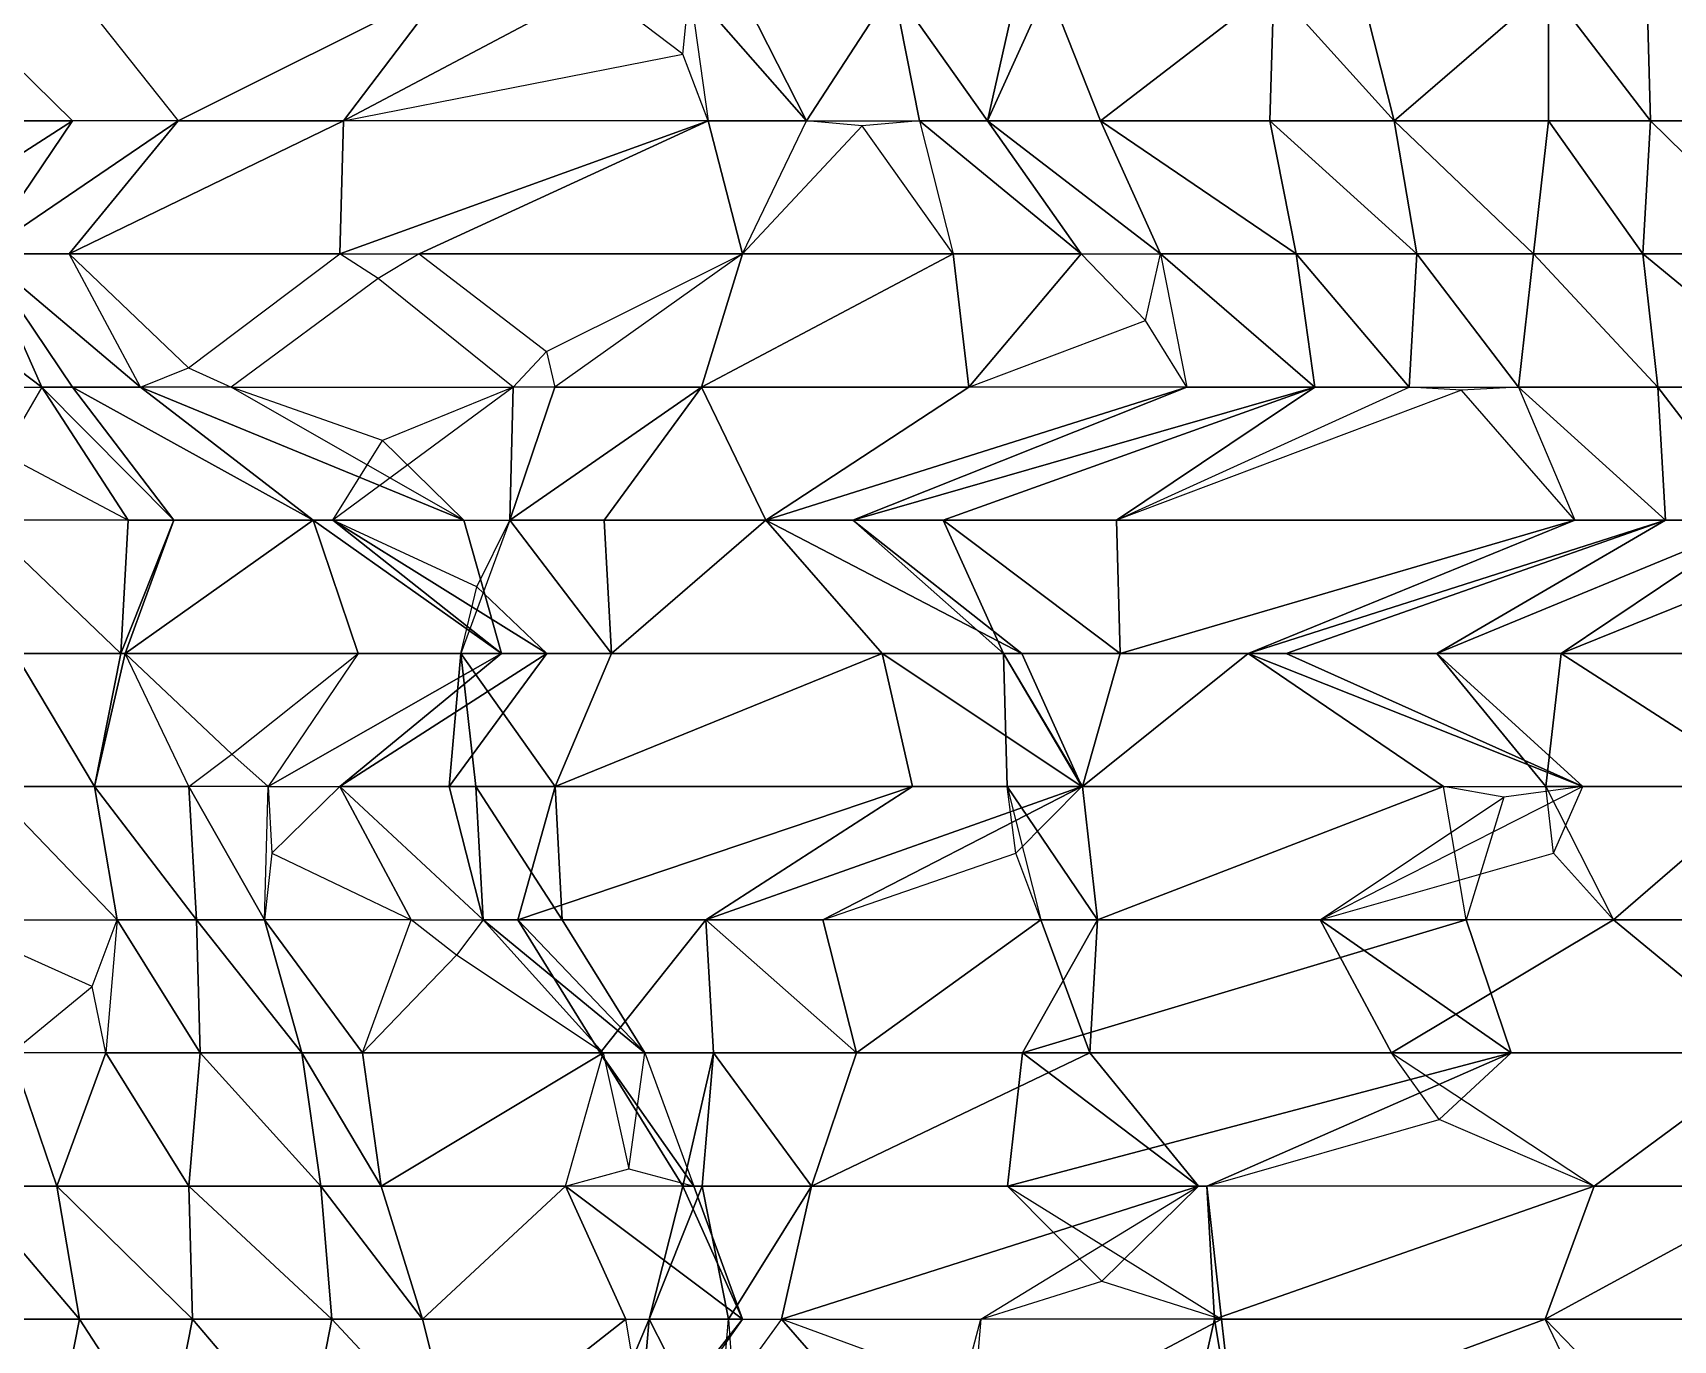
# Model space of a CAD drawing. Header units: metres. Extents: x -317 to 276, y -240 to 234.
# Drawn here: x -267.5 to -193.6, y -204.9 to -146 of the extents above; entities that cross this region are included whole.
import ezdxf

# ---------------------------------------------------------------- set-up
doc = ezdxf.new("R2010")
doc.units = ezdxf.units.M

msp = doc.modelspace()

# ---------------------------------------------------------------- linework, layer by layer
for points in [[(-267.93274, -150, -395.47357), (-265.713, -150, -403.92535), (-271.82455, -144, -402.59747), (-271.82446, -143.9999, -402.59738)], [(-248.94128, -144, -385.73993), (-265.713, -144, -403.92535), (-260.95514, -150, -407.73114), (-260.95505, -149.9999, -407.73105)], [(-248.94128, -144, -385.73993), (-260.95514, -150, -407.73114), (-253.48993, -150, -406.58112), (-253.48982, -149.9999, -406.58102)], [(-248.94128, -144, -385.73993), (-253.48993, -150, -406.58112), (-242.15292, -144, -385.82886), (-242.15282, -143.9999, -385.82877)], [(-242.15292, -144, -385.82886), (-253.48993, -150, -406.58112), (-238.19785, -147, -390.23502), (-238.19774, -146.9999, -390.23492)], [(-237.05664, -150, -389.01517), (-238.19785, -147, -390.23502), (-237.90268, -144, -390.56384), (-237.90257, -143.9999, -390.56375)], [(-232.63718, -150, -393.4404), (-235.68295, -144, -399.01562), (-237.90268, -144, -390.56384), (-237.90257, -143.9999, -390.56375)], [(-232.63718, -150, -393.4404), (-237.90268, -144, -390.56384), (-237.05664, -150, -389.01517), (-237.05653, -149.9999, -389.01508)], [(-228.72536, -144, -398.79483), (-235.68295, -144, -399.01562), (-232.63718, -150, -393.4404), (-232.63707, -149.9999, -393.4403)], [(-228.72536, -144, -398.79483), (-232.63718, -150, -393.4404), (-227.5409, -150, -396.62668), (-227.54079, -149.9999, -396.6266)], [(-228.72536, -144, -398.79483), (-224.47511, -150, -403.5298), (-223.12144, -144, -401.0519), (-223.12134, -143.9999, -401.05182)], [(-228.72536, -144, -398.79483), (-227.5409, -150, -396.62668), (-224.47511, -150, -403.5298), (-224.475, -149.9999, -403.5297)], [(-224.47511, -150, -403.5298), (-219.37883, -150, -406.71606), (-221.74776, -144, -411.05237), (-221.74765, -143.9999, -411.05228)], [(-224.47511, -150, -403.5298), (-221.74776, -144, -411.05237), (-223.12144, -144, -401.0519), (-223.12134, -143.9999, -401.05182)], [(-219.37883, -150, -406.71606), (-211.5752, -144, -404.9466), (-221.74776, -144, -411.05237), (-221.74765, -143.9999, -411.05228)], [(-219.37883, -150, -406.71606), (-211.74442, -150, -405.25635), (-211.5752, -144, -404.9466), (-211.57509, -143.9999, -404.9465)], [(-211.5752, -144, -404.9466), (-211.74442, -150, -405.25635), (-206.1405, -150, -407.51343), (-206.1404, -149.9999, -407.51334)], [(-211.5752, -144, -404.9466), (-206.1405, -150, -407.51343), (-207.66338, -144, -410.30103), (-207.66327, -143.9999, -410.30093)], [(-206.1405, -150, -407.51343), (-199.1829, -144, -407.29263), (-207.66338, -144, -410.30103), (-207.66327, -143.9999, -410.30093)], [(-206.1405, -150, -407.51343), (-199.1829, -150, -407.29263), (-199.1829, -144, -407.29263), (-199.1828, -143.9999, -407.29254)], [(-199.1829, -144, -407.29263), (-194.59425, -150, -411.4081), (-194.76346, -144, -411.71783), (-194.76335, -143.9999, -411.71774)], [(-199.1829, -144, -407.29263), (-199.1829, -150, -407.29263), (-194.59425, -150, -411.4081), (-194.59415, -149.9999, -411.40802)], [(-194.76346, -144, -411.71783), (-188.3135, -150, -412.42627), (-189.49797, -144, -414.59442), (-189.49786, -143.9999, -414.59433)], [(-194.76346, -144, -411.71783), (-194.59425, -150, -411.4081), (-188.3135, -150, -412.42627), (-188.3134, -149.9999, -412.42618)], [(-275.03952, -156, -408.48245), (-269.77402, -156, -411.359), (-265.713, -150, -403.92535), (-265.71292, -149.9999, -403.92526)], [(-275.03952, -156, -408.48245), (-265.713, -150, -403.92535), (-267.93274, -150, -395.47357), (-267.93265, -149.9999, -395.47348)], [(-269.77402, -156, -411.359), (-265.86218, -156, -416.71344), (-260.95514, -150, -407.73114), (-260.95505, -149.9999, -407.73105)], [(-269.77402, -156, -411.359), (-260.95514, -150, -407.73114), (-265.713, -150, -403.92535), (-265.71292, -149.9999, -403.92526)], [(-265.86218, -156, -416.71344), (-253.65913, -156, -406.89084), (-253.48993, -150, -406.58112), (-253.48982, -149.9999, -406.58102)], [(-265.86218, -156, -416.71344), (-253.48993, -150, -406.58112), (-260.95514, -150, -407.73114), (-260.95505, -149.9999, -407.73105)], [(-253.65913, -156, -406.89084), (-250.08572, -156, -412.86475), (-237.05664, -150, -389.01517), (-237.05653, -149.9999, -389.01508)], [(-253.65913, -156, -406.89084), (-237.05664, -150, -389.01517), (-253.48993, -150, -406.58112), (-253.48982, -149.9999, -406.58102)], [(-237.05664, -150, -389.01517), (-250.08572, -156, -412.86475), (-235.51373, -156, -398.70587), (-235.51363, -155.9999, -398.70578)], [(-237.05664, -150, -389.01517), (-235.51373, -156, -398.70587), (-232.63718, -150, -393.4404), (-232.63707, -149.9999, -393.4403)], [(-227.5409, -150, -396.62668), (-230.11508, -150.23077, -395.08118), (-232.63718, -150, -393.4404), (-232.63707, -149.9999, -393.4403)], [(-220.24489, -156, -395.7864), (-224.47511, -150, -403.5298), (-227.5409, -150, -396.62668), (-227.54079, -149.9999, -396.6266)], [(-220.24489, -156, -395.7864), (-227.5409, -150, -396.62668), (-226.018, -156, -393.83905), (-226.0179, -155.9999, -393.83896)], [(-216.67148, -156, -401.7603), (-219.37883, -150, -406.71606), (-224.47511, -150, -403.5298), (-224.475, -149.9999, -403.5297)], [(-216.67148, -156, -401.7603), (-224.47511, -150, -403.5298), (-220.24489, -156, -395.7864), (-220.24478, -155.9999, -395.78632)], [(-219.37883, -150, -406.71606), (-210.55994, -156, -403.0882), (-211.74442, -150, -405.25635), (-211.74431, -149.9999, -405.25626)], [(-219.37883, -150, -406.71606), (-216.67148, -156, -401.7603), (-210.55994, -156, -403.0882), (-210.55983, -155.9999, -403.0881)], [(-211.74442, -150, -405.25635), (-205.12524, -156, -405.65503), (-206.1405, -150, -407.51343), (-206.1404, -149.9999, -407.51334)], [(-211.74442, -150, -405.25635), (-210.55994, -156, -403.0882), (-205.12524, -156, -405.65503), (-205.12514, -155.9999, -405.65494)], [(-206.1405, -150, -407.51343), (-199.85974, -156, -408.53156), (-199.1829, -150, -407.29263), (-199.1828, -149.9999, -407.29254)], [(-206.1405, -150, -407.51343), (-205.12524, -156, -405.65503), (-199.85974, -156, -408.53156), (-199.85963, -155.9999, -408.53146)], [(-199.1829, -150, -407.29263), (-199.85974, -156, -408.53156), (-194.93268, -156, -412.0276), (-194.93257, -155.9999, -412.0275)], [(-199.1829, -150, -407.29263), (-194.93268, -156, -412.0276), (-194.59425, -150, -411.4081), (-194.59415, -149.9999, -411.40802)], [(-194.59425, -150, -411.4081), (-194.93268, -156, -412.0276), (-188.48271, -156, -412.736), (-188.4826, -155.9999, -412.7359)], [(-194.59425, -150, -411.4081), (-188.48271, -156, -412.736), (-188.3135, -150, -412.42627), (-188.3134, -149.9999, -412.42618)], [(-230.11508, -150.23077, -395.08118), (-235.51373, -156, -398.70587), (-226.018, -156, -393.83905), (-226.0179, -155.9999, -393.83896)], [(-275.03952, -156, -408.48245), (-269.1372, -162, -385.1634), (-267.0867, -162, -393.9249), (-267.0866, -161.9999, -393.9248)], [(-269.77402, -156, -411.359), (-275.03952, -156, -408.48245), (-267.0867, -162, -393.9249), (-267.0866, -161.9999, -393.9248)], [(-262.64722, -162, -410.82846), (-265.86218, -156, -416.71344), (-269.77402, -156, -411.359), (-269.77393, -155.9999, -411.35892)], [(-269.77402, -156, -411.359), (-267.0867, -162, -393.9249), (-265.713, -162, -403.92535), (-265.71292, -161.9999, -403.92526)], [(-262.64722, -162, -410.82846), (-269.77402, -156, -411.359), (-265.713, -162, -403.92535), (-265.71292, -161.9999, -403.92526)], [(-265.86218, -156, -416.71344), (-260.48334, -161.125, -413.12497), (-253.65913, -156, -406.89084), (-253.65903, -155.9999, -406.89075)], [(-250.08572, -156, -412.86475), (-251.93509, -157.11111, -409.99252), (-253.65913, -156, -406.89084), (-253.65903, -155.9999, -406.89075)], [(-250.08572, -156, -412.86475), (-244.35081, -160.4, -408.62457), (-235.51373, -156, -398.70587), (-235.51363, -155.9999, -398.70578)], [(-235.51373, -156, -398.70587), (-243.97418, -162, -414.19263), (-237.35501, -162, -414.5913), (-237.3549, -161.9999, -414.59122)], [(-235.51373, -156, -398.70587), (-237.35501, -162, -414.5913), (-226.018, -156, -393.83905), (-226.0179, -155.9999, -393.83896)], [(-226.018, -156, -393.83905), (-237.35501, -162, -414.5913), (-225.32117, -162, -405.07846), (-225.32106, -161.9999, -405.07837)], [(-226.018, -156, -393.83905), (-225.32117, -162, -405.07846), (-220.24489, -156, -395.7864), (-220.24478, -155.9999, -395.78632)], [(-220.24489, -156, -395.7864), (-225.32117, -162, -405.07846), (-217.34753, -159, -400.63013), (-217.34743, -158.9999, -400.63004)], [(-215.48703, -162, -399.59216), (-217.34753, -159, -400.63013), (-216.67148, -156, -401.7603), (-216.67137, -155.9999, -401.76022)], [(-216.67148, -156, -401.7603), (-209.7139, -162, -401.53952), (-210.55994, -156, -403.0882), (-210.55983, -155.9999, -403.0881)], [(-216.67148, -156, -401.7603), (-215.48703, -162, -399.59216), (-209.7139, -162, -401.53952), (-209.71379, -161.9999, -401.53943)], [(-210.55994, -156, -403.0882), (-205.46365, -162, -406.27448), (-205.12524, -156, -405.65503), (-205.12514, -155.9999, -405.65494)], [(-210.55994, -156, -403.0882), (-209.7139, -162, -401.53952), (-205.46365, -162, -406.27448), (-205.46355, -161.9999, -406.27438)], [(-205.12524, -156, -405.65503), (-205.46365, -162, -406.27448), (-200.53659, -162, -409.7705), (-200.53648, -161.9999, -409.77042)], [(-205.12524, -156, -405.65503), (-200.53659, -162, -409.7705), (-199.85974, -156, -408.53156), (-199.85963, -155.9999, -408.53146)], [(-199.85974, -156, -408.53156), (-200.53659, -162, -409.7705), (-194.25583, -162, -410.78864), (-194.25572, -161.9999, -410.78854)], [(-199.85974, -156, -408.53156), (-194.25583, -162, -410.78864), (-194.93268, -156, -412.0276), (-194.93257, -155.9999, -412.0275)], [(-194.93268, -156, -412.0276), (-187.63666, -162, -411.18732), (-188.48271, -156, -412.736), (-188.4826, -155.9999, -412.7359)], [(-194.93268, -156, -412.0276), (-194.25583, -162, -410.78864), (-187.63666, -162, -411.18732), (-187.63655, -161.9999, -411.18723)], [(-251.93509, -157.11111, -409.99252), (-258.5662, -162, -415.87317), (-245.8555, -162, -405.1214), (-245.8554, -161.9999, -405.1213)], [(-244.35081, -160.4, -408.62457), (-243.97418, -162, -414.19263), (-245.8555, -162, -405.1214), (-245.8554, -161.9999, -405.1213)], [(-260.48334, -161.125, -413.12497), (-258.5662, -162, -415.87317), (-262.64722, -162, -410.82846), (-262.64713, -161.9999, -410.82837)], [(-263.1949, -168, -386.801), (-267.0867, -162, -393.9249), (-268.83344, -165, -386.4614), (-268.83334, -164.9999, -386.4613)], [(-261.14435, -168, -395.56253), (-265.713, -162, -403.92535), (-267.0867, -162, -393.9249), (-267.0866, -161.9999, -393.9248)], [(-261.14435, -168, -395.56253), (-267.0867, -162, -393.9249), (-263.1949, -168, -386.801), (-263.1948, -167.9999, -386.8009)], [(-254.86362, -168, -396.58066), (-262.64722, -162, -410.82846), (-265.713, -162, -403.92535), (-265.71292, -161.9999, -403.92526)], [(-254.86362, -168, -396.58066), (-265.713, -162, -403.92535), (-261.14435, -168, -395.56253), (-261.14426, -167.9999, -395.56244)], [(-248.07523, -168, -396.6696), (-258.5662, -162, -415.87317), (-262.64722, -162, -410.82846), (-262.64713, -161.9999, -410.82837)], [(-248.07523, -168, -396.6696), (-262.64722, -162, -410.82846), (-254.86362, -168, -396.58066), (-254.86351, -167.9999, -396.58057)], [(-245.8555, -162, -405.1214), (-251.73706, -164.4, -409.63004), (-258.5662, -162, -415.87317), (-258.5661, -161.9999, -415.87308)], [(-245.8555, -162, -405.1214), (-253.97754, -168, -419.98868), (-246.0047, -168, -417.90945), (-246.0046, -167.9999, -417.90936)], [(-245.8555, -162, -405.1214), (-246.0047, -168, -417.90945), (-243.97418, -162, -414.19263), (-243.97408, -161.9999, -414.19254)], [(-246.0047, -168, -417.90945), (-241.75446, -168, -422.6444), (-237.35501, -162, -414.5913), (-237.3549, -161.9999, -414.59122)], [(-246.0047, -168, -417.90945), (-237.35501, -162, -414.5913), (-243.97418, -162, -414.19263), (-243.97408, -161.9999, -414.19254)], [(-237.35501, -162, -414.5913), (-241.75446, -168, -422.6444), (-234.45845, -168, -421.80417), (-234.45834, -167.9999, -421.80408)], [(-237.35501, -162, -414.5913), (-234.45845, -168, -421.80417), (-225.32117, -162, -405.07846), (-225.32106, -161.9999, -405.07837)], [(-234.45845, -168, -421.80417), (-230.54663, -168, -427.1586), (-215.48703, -162, -399.59216), (-215.48692, -161.9999, -399.59207)], [(-234.45845, -168, -421.80417), (-215.48703, -162, -399.59216), (-225.32117, -162, -405.07846), (-225.32106, -161.9999, -405.07837)], [(-230.54663, -168, -427.1586), (-226.46559, -168, -432.20328), (-209.7139, -162, -401.53952), (-209.71379, -161.9999, -401.53943)], [(-230.54663, -168, -427.1586), (-209.7139, -162, -401.53952), (-215.48703, -162, -399.59216), (-215.48692, -161.9999, -399.59207)], [(-209.7139, -162, -401.53952), (-226.46559, -168, -432.20328), (-218.66196, -168, -430.4338), (-218.66185, -167.9999, -430.43372)], [(-209.7139, -162, -401.53952), (-218.66196, -168, -430.4338), (-205.46365, -162, -406.27448), (-205.46355, -161.9999, -406.27438)], [(-203.11475, -162.12903, -408.2323), (-218.66196, -168, -430.4338), (-197.99844, -168, -405.12448), (-197.99834, -167.9999, -405.1244)], [(-200.53659, -162, -409.7705), (-203.11475, -162.12903, -408.2323), (-205.46365, -162, -406.27448), (-205.46355, -161.9999, -406.27438)], [(-200.53659, -162, -409.7705), (-193.91742, -168, -410.1692), (-194.25583, -162, -410.78864), (-194.25572, -161.9999, -410.78854)], [(-200.53659, -162, -409.7705), (-197.99844, -168, -405.12448), (-193.91742, -168, -410.1692), (-193.91731, -167.9999, -410.1691)], [(-194.25583, -162, -410.78864), (-189.66718, -168, -414.90414), (-187.63666, -162, -411.18732), (-187.63655, -161.9999, -411.18723)], [(-194.25583, -162, -410.78864), (-193.91742, -168, -410.1692), (-189.66718, -168, -414.90414), (-189.66707, -167.9999, -414.90405)], [(-251.73706, -164.4, -409.63004), (-248.07523, -168, -396.6696), (-253.97754, -168, -419.98868), (-253.97743, -167.9999, -419.9886)], [(-269.81406, -168, -386.4023), (-263.5333, -174, -387.42047), (-263.1949, -168, -386.801), (-263.1948, -167.9999, -386.8009)], [(-269.81406, -168, -386.4023), (-268.29117, -174, -383.61472), (-263.5333, -174, -387.42047), (-263.5332, -173.9999, -387.42038)], [(-263.5333, -174, -387.42047), (-263.3441, -174, -399.58908), (-261.14435, -168, -395.56253), (-261.14426, -167.9999, -395.56244)], [(-263.5333, -174, -387.42047), (-261.14435, -168, -395.56253), (-263.1949, -168, -386.801), (-263.1948, -167.9999, -386.8009)], [(-263.3441, -174, -399.58908), (-252.8331, -174, -392.86383), (-254.86362, -168, -396.58066), (-254.86351, -167.9999, -396.58057)], [(-263.3441, -174, -399.58908), (-254.86362, -168, -396.58066), (-261.14435, -168, -395.56253), (-261.14426, -167.9999, -395.56244)], [(-254.86362, -168, -396.58066), (-246.38315, -174, -393.57224), (-248.07523, -168, -396.6696), (-248.07512, -167.9999, -396.6695)], [(-254.86362, -168, -396.58066), (-252.8331, -174, -392.86383), (-246.38315, -174, -393.57224), (-246.38304, -173.9999, -393.57214)], [(-246.38315, -174, -393.57224), (-244.33261, -174, -402.33377), (-253.97754, -168, -419.98868), (-253.97743, -167.9999, -419.9886)], [(-246.38315, -174, -393.57224), (-253.97754, -168, -419.98868), (-248.07523, -168, -396.6696), (-248.07512, -167.9999, -396.6695)], [(-244.33261, -174, -402.33377), (-247.48537, -171, -418.2956), (-253.97754, -168, -419.98868), (-253.97743, -167.9999, -419.9886)], [(-246.0047, -168, -417.90945), (-248.2044, -174, -421.936), (-247.48537, -171, -418.2956), (-247.48526, -170.9999, -418.2955)], [(-246.0047, -168, -417.90945), (-248.2044, -174, -421.936), (-241.41603, -174, -422.02496), (-241.41592, -173.9999, -422.02487)], [(-246.0047, -168, -417.90945), (-241.41603, -174, -422.02496), (-241.75446, -168, -422.6444), (-241.75435, -167.9999, -422.64432)], [(-241.41603, -174, -422.02496), (-234.45845, -168, -421.80417), (-241.75446, -168, -422.6444), (-241.75435, -167.9999, -422.64432)], [(-241.41603, -174, -422.02496), (-229.21297, -174, -412.20236), (-234.45845, -168, -421.80417), (-234.45834, -167.9999, -421.80408)], [(-222.93222, -174, -413.22052), (-230.54663, -168, -427.1586), (-234.45845, -168, -421.80417), (-234.45834, -167.9999, -421.80408)], [(-222.93222, -174, -413.22052), (-234.45845, -168, -421.80417), (-229.21297, -174, -412.20236), (-229.21286, -173.9999, -412.20227)], [(-223.75826, -174, -427.24753), (-226.46559, -168, -432.20328), (-230.54663, -168, -427.1586), (-230.54652, -167.9999, -427.1585)], [(-223.75826, -174, -427.24753), (-230.54663, -168, -427.1586), (-222.93222, -174, -413.22052), (-222.93211, -173.9999, -413.22043)], [(-226.46559, -168, -432.20328), (-218.49275, -174, -430.12408), (-218.66196, -168, -430.4338), (-218.66185, -167.9999, -430.43372)], [(-226.46559, -168, -432.20328), (-223.75826, -174, -427.24753), (-218.49275, -174, -430.12408), (-218.49265, -173.9999, -430.124)], [(-218.49275, -174, -430.12408), (-197.99844, -168, -405.12448), (-218.66196, -168, -430.4338), (-218.66185, -167.9999, -430.43372)], [(-218.49275, -174, -430.12408), (-212.71964, -174, -432.07144), (-197.99844, -168, -405.12448), (-197.99834, -167.9999, -405.1244)], [(-212.71964, -174, -432.07144), (-211.00752, -174, -441.45242), (-193.91742, -168, -410.1692), (-193.91731, -167.9999, -410.1691)], [(-212.71964, -174, -432.07144), (-193.91742, -168, -410.1692), (-197.99844, -168, -405.12448), (-197.99834, -167.9999, -405.1244)], [(-193.91742, -168, -410.1692), (-211.00752, -174, -441.45242), (-204.21915, -174, -441.54135), (-204.21904, -173.9999, -441.54126)], [(-193.91742, -168, -410.1692), (-204.21915, -174, -441.54135), (-189.66718, -168, -414.90414), (-189.66707, -167.9999, -414.90405)], [(-189.66718, -168, -414.90414), (-204.21915, -174, -441.54135), (-198.61523, -174, -443.79843), (-198.61513, -173.9999, -443.79834)], [(-189.66718, -168, -414.90414), (-198.61523, -174, -443.79843), (-183.72484, -168, -416.54175), (-183.72473, -167.9999, -416.54166)], [(-183.72484, -168, -416.54175), (-198.61523, -174, -443.79843), (-191.99606, -174, -444.1971), (-191.99596, -173.9999, -444.19702)], [(-268.29117, -174, -383.61472), (-269.47565, -180, -385.78287), (-264.71777, -180, -389.58862), (-264.71768, -179.9999, -389.58853)], [(-268.29117, -174, -383.61472), (-264.71777, -180, -389.58862), (-263.5333, -174, -387.42047), (-263.5332, -173.9999, -387.42038)], [(-264.71777, -180, -389.58862), (-260.46753, -180, -394.32358), (-263.3441, -174, -399.58908), (-263.344, -173.9999, -399.589)], [(-264.71777, -180, -389.58862), (-263.3441, -174, -399.58908), (-263.5333, -174, -387.42047), (-263.5332, -173.9999, -387.42038)], [(-263.3441, -174, -399.58908), (-258.53638, -178.53659, -397.0461), (-252.8331, -174, -392.86383), (-252.833, -173.9999, -392.86374)], [(-256.8941, -180, -400.2975), (-253.65913, -180, -406.89084), (-246.38315, -174, -393.57224), (-246.38304, -173.9999, -393.57214)], [(-256.8941, -180, -400.2975), (-246.38315, -174, -393.57224), (-252.8331, -174, -392.86383), (-252.833, -173.9999, -392.86374)], [(-253.65913, -180, -406.89084), (-248.73206, -180, -410.38687), (-244.33261, -174, -402.33377), (-244.3325, -173.9999, -402.33368)], [(-253.65913, -180, -406.89084), (-244.33261, -174, -402.33377), (-246.38315, -174, -393.57224), (-246.38304, -173.9999, -393.57214)], [(-248.73206, -180, -410.38687), (-247.52757, -180, -420.69708), (-248.2044, -174, -421.936), (-248.2043, -173.9999, -421.9359)], [(-248.73206, -180, -410.38687), (-248.2044, -174, -421.936), (-244.33261, -174, -402.33377), (-244.3325, -173.9999, -402.33368)], [(-248.2044, -174, -421.936), (-243.95416, -180, -426.671), (-241.41603, -174, -422.02496), (-241.41592, -173.9999, -422.02487)], [(-248.2044, -174, -421.936), (-247.52757, -180, -420.69708), (-243.95416, -180, -426.671), (-243.95406, -179.9999, -426.6709)], [(-243.95416, -180, -426.671), (-227.8593, -180, -409.7245), (-229.21297, -174, -412.20236), (-229.21286, -173.9999, -412.20227)], [(-243.95416, -180, -426.671), (-229.21297, -174, -412.20236), (-241.41603, -174, -422.02496), (-241.41592, -173.9999, -422.02487)], [(-229.21297, -174, -412.20236), (-220.22488, -180, -408.26474), (-222.93222, -174, -413.22052), (-222.93211, -173.9999, -413.22043)], [(-229.21297, -174, -412.20236), (-227.8593, -180, -409.7245), (-220.22488, -180, -408.26474), (-220.22478, -179.9999, -408.26465)], [(-220.22488, -180, -408.26474), (-223.58905, -180, -426.9378), (-223.75826, -174, -427.24753), (-223.75815, -173.9999, -427.24744)], [(-220.22488, -180, -408.26474), (-223.75826, -174, -427.24753), (-222.93222, -174, -413.22052), (-222.93211, -173.9999, -413.22043)], [(-223.75826, -174, -427.24753), (-220.18484, -180, -433.22144), (-218.49275, -174, -430.12408), (-218.49265, -173.9999, -430.124)], [(-223.75826, -174, -427.24753), (-223.58905, -180, -426.9378), (-220.18484, -180, -433.22144), (-220.18474, -179.9999, -433.22134)], [(-220.18484, -180, -433.22144), (-203.92076, -180, -415.9652), (-212.71964, -174, -432.07144), (-212.71953, -173.9999, -432.07135)], [(-220.18484, -180, -433.22144), (-212.71964, -174, -432.07144), (-218.49275, -174, -430.12408), (-218.49265, -173.9999, -430.124)], [(-197.64001, -180, -416.98334), (-211.00752, -174, -441.45242), (-212.71964, -174, -432.07144), (-212.71953, -173.9999, -432.07135)], [(-197.64001, -180, -416.98334), (-212.71964, -174, -432.07144), (-203.92076, -180, -415.9652), (-203.92065, -179.9999, -415.96512)], [(-204.21915, -174, -441.54135), (-211.00752, -174, -441.45242), (-197.64001, -180, -416.98334), (-197.63991, -179.9999, -416.98325)], [(-204.21915, -174, -441.54135), (-197.64001, -180, -416.98334), (-199.31209, -180, -432.55905), (-199.31198, -179.9999, -432.55896)], [(-198.61523, -174, -443.79843), (-204.21915, -174, -441.54135), (-199.31209, -180, -432.55905), (-199.31198, -179.9999, -432.55896)], [(-198.61523, -174, -443.79843), (-199.31209, -180, -432.55905), (-189.30875, -180, -426.763), (-189.30864, -179.9999, -426.7629)], [(-191.99606, -174, -444.1971), (-198.61523, -174, -443.79843), (-189.30875, -180, -426.763), (-189.30864, -179.9999, -426.7629)], [(-258.53638, -178.53659, -397.0461), (-256.8941, -180, -400.2975), (-260.46753, -180, -394.32358), (-260.46744, -179.9999, -394.3235)], [(-269.47565, -180, -385.78287), (-271.50613, -186, -389.4997), (-263.7025, -186, -387.7302), (-263.70242, -185.9999, -387.7301)], [(-269.47565, -180, -385.78287), (-263.7025, -186, -387.7302), (-264.71777, -180, -389.58862), (-264.71768, -179.9999, -389.58853)], [(-264.71777, -180, -389.58862), (-260.1291, -186, -393.7041), (-260.46753, -180, -394.32358), (-260.46744, -179.9999, -394.3235)], [(-264.71777, -180, -389.58862), (-263.7025, -186, -387.7302), (-260.1291, -186, -393.7041), (-260.129, -185.9999, -393.704)], [(-260.46753, -180, -394.32358), (-257.06332, -186, -400.6072), (-256.8941, -180, -400.2975), (-256.894, -179.9999, -400.2974)], [(-260.46753, -180, -394.32358), (-260.1291, -186, -393.7041), (-257.06332, -186, -400.6072), (-257.06323, -185.9999, -400.60712)], [(-256.8941, -180, -400.2975), (-256.73236, -183, -400.62714), (-257.06332, -186, -400.6072), (-257.06323, -185.9999, -400.60712)], [(-250.44415, -186, -401.0059), (-253.65913, -180, -406.89084), (-256.73236, -183, -400.62714), (-256.73227, -182.9999, -400.62704)], [(-247.20917, -186, -407.59927), (-248.73206, -180, -410.38687), (-253.65913, -180, -406.89084), (-253.65903, -179.9999, -406.89075)], [(-247.20917, -186, -407.59927), (-253.65913, -180, -406.89084), (-250.44415, -186, -401.0059), (-250.44405, -185.9999, -401.0058)], [(-247.20917, -186, -407.59927), (-247.52757, -180, -420.69708), (-248.73206, -180, -410.38687), (-248.73195, -179.9999, -410.38678)], [(-247.20917, -186, -407.59927), (-243.63577, -186, -413.57318), (-247.52757, -180, -420.69708), (-247.52747, -179.9999, -420.697)], [(-243.63577, -186, -413.57318), (-243.95416, -180, -426.671), (-247.52757, -180, -420.69708), (-247.52747, -179.9999, -420.697)], [(-243.63577, -186, -413.57318), (-245.64626, -186, -429.7683), (-243.95416, -180, -426.671), (-243.95406, -179.9999, -426.6709)], [(-245.64626, -186, -429.7683), (-237.1658, -186, -426.75992), (-227.8593, -180, -409.7245), (-227.85919, -179.9999, -409.7244)], [(-245.64626, -186, -429.7683), (-227.8593, -180, -409.7245), (-243.95416, -180, -426.671), (-243.95406, -179.9999, -426.6709)], [(-237.1658, -186, -426.75992), (-231.9003, -186, -429.63647), (-220.22488, -180, -408.26474), (-220.22478, -179.9999, -408.26465)], [(-237.1658, -186, -426.75992), (-220.22488, -180, -408.26474), (-227.8593, -180, -409.7245), (-227.85919, -179.9999, -409.7244)], [(-220.22488, -180, -408.26474), (-231.9003, -186, -429.63647), (-223.20087, -183, -424.7832), (-223.20076, -182.9999, -424.7831)], [(-222.06616, -186, -424.15018), (-223.20087, -183, -424.7832), (-223.58905, -180, -426.9378), (-223.58894, -179.9999, -426.9377)], [(-223.58905, -180, -426.9378), (-219.50801, -186, -431.98248), (-220.18484, -180, -433.22144), (-220.18474, -179.9999, -433.22134)], [(-223.58905, -180, -426.9378), (-222.06616, -186, -424.15018), (-219.50801, -186, -431.98248), (-219.5079, -185.9999, -431.9824)], [(-219.50801, -186, -431.98248), (-203.92076, -180, -415.9652), (-220.18484, -180, -433.22144), (-220.18474, -179.9999, -433.22134)], [(-219.50801, -186, -431.98248), (-202.90552, -186, -414.1068), (-203.92076, -180, -415.9652), (-203.92065, -179.9999, -415.96512)], [(-197.64001, -180, -416.98334), (-209.48465, -186, -438.6648), (-198.97008, -183, -429.3731), (-198.96997, -182.9999, -429.37302)], [(-197.64001, -180, -416.98334), (-201.20787, -180.47368, -417.25677), (-203.92076, -180, -415.9652), (-203.92065, -179.9999, -415.96512)], [(-196.26633, -186, -426.9838), (-198.97008, -183, -429.3731), (-199.31209, -180, -432.55905), (-199.31198, -179.9999, -432.55896)], [(-196.26633, -186, -426.9838), (-189.30875, -180, -426.763), (-199.31209, -180, -432.55905), (-199.31198, -179.9999, -432.55896)], [(-196.26633, -186, -426.9838), (-185.24773, -186, -419.32938), (-189.30875, -180, -426.763), (-189.30864, -179.9999, -426.7629)], [(-201.20787, -180.47368, -417.25677), (-202.90552, -186, -414.1068), (-209.48465, -186, -438.6648), (-209.48454, -185.9999, -438.6647)], [(-268.4604, -192, -383.92444), (-264.81732, -189, -387.983), (-271.50613, -186, -389.4997), (-271.50604, -185.9999, -389.4996)], [(-263.7025, -186, -387.7302), (-264.21014, -192, -388.65942), (-264.81732, -189, -387.983), (-264.81723, -188.9999, -387.9829)], [(-263.7025, -186, -387.7302), (-264.21014, -192, -388.65942), (-259.9599, -192, -393.39438), (-259.9598, -191.9999, -393.3943)], [(-263.7025, -186, -387.7302), (-259.9599, -192, -393.39438), (-260.1291, -186, -393.7041), (-260.129, -185.9999, -393.704)], [(-260.1291, -186, -393.7041), (-255.37125, -192, -397.50986), (-257.06332, -186, -400.6072), (-257.06323, -185.9999, -400.60712)], [(-260.1291, -186, -393.7041), (-259.9599, -192, -393.39438), (-255.37125, -192, -397.50986), (-255.37114, -191.9999, -397.50977)], [(-257.06332, -186, -400.6072), (-252.64388, -192, -405.03244), (-250.44415, -186, -401.0059), (-250.44405, -185.9999, -401.0058)], [(-257.06332, -186, -400.6072), (-255.37125, -192, -397.50986), (-252.64388, -192, -405.03244), (-252.64377, -191.9999, -405.03235)], [(-247.20917, -186, -407.59927), (-248.39801, -187.6, -403.5179), (-250.44415, -186, -401.0059), (-250.44405, -185.9999, -401.0058)], [(-239.91318, -192, -406.759), (-243.63577, -186, -413.57318), (-247.20917, -186, -407.59927), (-247.20906, -185.9999, -407.59918)], [(-239.91318, -192, -406.759), (-247.20917, -186, -407.59927), (-241.79448, -192, -397.68774), (-241.79437, -191.9999, -397.68765)], [(-239.91318, -192, -406.759), (-241.92366, -192, -422.95416), (-245.64626, -186, -429.7683), (-245.64615, -185.9999, -429.76822)], [(-239.91318, -192, -406.759), (-245.64626, -186, -429.7683), (-243.63577, -186, -413.57318), (-243.63567, -185.9999, -413.5731)], [(-237.1658, -186, -426.75992), (-245.64626, -186, -429.7683), (-241.92366, -192, -422.95416), (-241.92355, -191.9999, -422.95407)], [(-237.1658, -186, -426.75992), (-241.92366, -192, -422.95416), (-236.82738, -192, -426.14044), (-236.82727, -191.9999, -426.14035)], [(-237.1658, -186, -426.75992), (-230.37741, -192, -426.84885), (-231.9003, -186, -429.63647), (-231.90019, -185.9999, -429.63638)], [(-237.1658, -186, -426.75992), (-236.82738, -192, -426.14044), (-230.37741, -192, -426.84885), (-230.3773, -191.9999, -426.84875)], [(-230.37741, -192, -426.84885), (-222.06616, -186, -424.15018), (-231.9003, -186, -429.63647), (-231.90019, -185.9999, -429.63638)], [(-230.37741, -192, -426.84885), (-219.86644, -192, -420.12363), (-222.06616, -186, -424.15018), (-222.06606, -185.9999, -424.1501)], [(-219.86644, -192, -420.12363), (-222.89218, -192, -438.1772), (-219.50801, -186, -431.98248), (-219.5079, -185.9999, -431.9824)], [(-222.89218, -192, -438.1772), (-200.875, -192, -410.38998), (-202.90552, -186, -414.1068), (-202.90541, -185.9999, -414.10672)], [(-222.89218, -192, -438.1772), (-202.90552, -186, -414.1068), (-219.50801, -186, -431.98248), (-219.5079, -185.9999, -431.9824)], [(-219.86644, -192, -420.12363), (-219.50801, -186, -431.98248), (-222.06616, -186, -424.15018), (-222.06606, -185.9999, -424.1501)], [(-200.875, -192, -410.38998), (-206.26967, -192, -432.77985), (-209.48465, -186, -438.6648), (-209.48454, -185.9999, -438.6647)], [(-200.875, -192, -410.38998), (-209.48465, -186, -438.6648), (-202.90552, -186, -414.1068), (-202.90541, -185.9999, -414.10672)], [(-206.26967, -192, -432.77985), (-196.26633, -186, -426.9838), (-209.48465, -186, -438.6648), (-209.48454, -185.9999, -438.6647)], [(-206.26967, -192, -432.77985), (-188.99034, -192, -413.66522), (-196.26633, -186, -426.9838), (-196.26622, -185.9999, -426.9837)], [(-185.24773, -186, -419.32938), (-196.26633, -186, -426.9838), (-188.99034, -192, -413.66522), (-188.99023, -191.9999, -413.66513)], [(-248.39801, -187.6, -403.5179), (-252.64388, -192, -405.03244), (-241.79448, -192, -397.68774), (-241.79437, -191.9999, -397.68765)], [(-268.4604, -192, -383.92444), (-270.49088, -198, -387.64127), (-266.40985, -198, -392.68597), (-266.40976, -197.9999, -392.68588)], [(-268.4604, -192, -383.92444), (-266.40985, -198, -392.68597), (-264.21014, -192, -388.65942), (-264.21005, -191.9999, -388.65933)], [(-264.21014, -192, -388.65942), (-266.40985, -198, -392.68597), (-260.46753, -198, -394.32358), (-260.46744, -197.9999, -394.3235)], [(-264.21014, -192, -388.65942), (-260.46753, -198, -394.32358), (-259.9599, -192, -393.39438), (-259.9598, -191.9999, -393.3943)], [(-259.9599, -192, -393.39438), (-260.46753, -198, -394.32358), (-254.52519, -198, -395.96118), (-254.52509, -197.9999, -395.9611)], [(-259.9599, -192, -393.39438), (-254.52519, -198, -395.96118), (-255.37125, -192, -397.50986), (-255.37114, -191.9999, -397.50977)], [(-255.37125, -192, -397.50986), (-251.79784, -198, -403.48376), (-252.64388, -192, -405.03244), (-252.64377, -191.9999, -405.03235)], [(-255.37125, -192, -397.50986), (-254.52519, -198, -395.96118), (-251.79784, -198, -403.48376), (-251.79773, -197.9999, -403.48367)], [(-251.79784, -198, -403.48376), (-241.79448, -192, -397.68774), (-252.64388, -192, -405.03244), (-252.64377, -191.9999, -405.03235)], [(-251.79784, -198, -403.48376), (-243.48657, -198, -400.7851), (-241.79448, -192, -397.68774), (-241.79437, -191.9999, -397.68765)], [(-237.71344, -198, -402.73242), (-238.20107, -198, -416.13998), (-241.92366, -192, -422.95416), (-241.92355, -191.9999, -422.95407)], [(-237.71344, -198, -402.73242), (-241.92366, -192, -422.95416), (-239.91318, -192, -406.759), (-239.91307, -191.9999, -406.7589)], [(-238.20107, -198, -416.13998), (-236.82738, -192, -426.14044), (-241.92366, -192, -422.95416), (-241.92355, -191.9999, -422.95407)], [(-241.79448, -192, -397.68774), (-240.63312, -197.21739, -401.81937), (-239.91318, -192, -406.759), (-239.91307, -191.9999, -406.7589)], [(-238.20107, -198, -416.13998), (-237.335, -198, -427.06964), (-236.82738, -192, -426.14044), (-236.82727, -191.9999, -426.14035)], [(-236.82738, -192, -426.14044), (-237.335, -198, -427.06964), (-232.40793, -198, -430.56567), (-232.40782, -197.9999, -430.56558)], [(-236.82738, -192, -426.14044), (-232.40793, -198, -430.56567), (-230.37741, -192, -426.84885), (-230.3773, -191.9999, -426.84875)], [(-232.40793, -198, -430.56567), (-214.95938, -198, -411.1413), (-219.86644, -192, -420.12363), (-219.86633, -191.9999, -420.12354)], [(-232.40793, -198, -430.56567), (-219.86644, -192, -420.12363), (-230.37741, -192, -426.84885), (-230.3773, -191.9999, -426.84875)], [(-214.95938, -198, -411.1413), (-223.56903, -198, -439.41614), (-222.89218, -192, -438.1772), (-222.89207, -191.9999, -438.1771)], [(-223.56903, -198, -439.41614), (-214.58093, -198, -435.47852), (-200.875, -192, -410.38998), (-200.8749, -191.9999, -410.3899)], [(-223.56903, -198, -439.41614), (-200.875, -192, -410.38998), (-222.89218, -192, -438.1772), (-222.89207, -191.9999, -438.1771)], [(-214.95938, -198, -411.1413), (-222.89218, -192, -438.1772), (-219.86644, -192, -420.12363), (-219.86633, -191.9999, -420.12354)], [(-200.875, -192, -410.38998), (-214.58093, -198, -435.47852), (-204.11182, -195, -423.82388), (-204.11171, -194.9999, -423.8238)], [(-197.13239, -198, -416.05414), (-204.11182, -195, -423.82388), (-206.26967, -192, -432.77985), (-206.26956, -191.9999, -432.77975)], [(-197.13239, -198, -416.05414), (-188.99034, -192, -413.66522), (-206.26967, -192, -432.77985), (-206.26956, -191.9999, -432.77975)], [(-197.13239, -198, -416.05414), (-188.3135, -198, -412.42627), (-188.99034, -192, -413.66522), (-188.99023, -191.9999, -413.66513)], [(-240.63312, -197.21739, -401.81937), (-237.71344, -198, -402.73242), (-243.48657, -198, -400.7851), (-243.48647, -197.9999, -400.785)], [(-270.49088, -198, -387.64127), (-270.6601, -204, -387.951), (-265.3946, -204, -390.82755), (-265.3945, -203.9999, -390.82745)], [(-270.49088, -198, -387.64127), (-265.3946, -204, -390.82755), (-266.40985, -198, -392.68597), (-266.40976, -197.9999, -392.68588)], [(-266.40985, -198, -392.68597), (-260.2983, -204, -394.01385), (-260.46753, -198, -394.32358), (-260.46744, -197.9999, -394.3235)], [(-266.40985, -198, -392.68597), (-265.3946, -204, -390.82755), (-260.2983, -204, -394.01385), (-260.29822, -203.9999, -394.01376)], [(-260.46753, -198, -394.32358), (-254.01756, -204, -395.03198), (-254.52519, -198, -395.96118), (-254.52509, -197.9999, -395.9611)], [(-260.46753, -198, -394.32358), (-260.2983, -204, -394.01385), (-254.01756, -204, -395.03198), (-254.01746, -203.9999, -395.0319)], [(-254.52519, -198, -395.96118), (-249.93652, -204, -400.0767), (-251.79784, -198, -403.48376), (-251.79773, -197.9999, -403.48367)], [(-254.52519, -198, -395.96118), (-254.01756, -204, -395.03198), (-249.93652, -204, -400.0767), (-249.93642, -203.9999, -400.0766)], [(-249.93652, -204, -400.0767), (-243.48657, -198, -400.7851), (-251.79784, -198, -403.48376), (-251.79773, -197.9999, -403.48367)], [(-249.93652, -204, -400.0767), (-240.77924, -204, -395.82935), (-243.48657, -198, -400.7851), (-243.48647, -197.9999, -400.785)], [(-243.48657, -198, -400.7851), (-235.51373, -204, -398.70587), (-237.71344, -198, -402.73242), (-237.71333, -197.9999, -402.73233)], [(-243.48657, -198, -400.7851), (-240.77924, -204, -395.82935), (-235.51373, -204, -398.70587), (-235.51363, -203.9999, -398.70578)], [(-235.51373, -204, -398.70587), (-239.72394, -204, -418.9276), (-238.20107, -198, -416.13998), (-238.20096, -197.9999, -416.1399)], [(-239.72394, -204, -418.9276), (-236.15054, -204, -424.9015), (-237.335, -198, -427.06964), (-237.3349, -197.9999, -427.06955)], [(-239.72394, -204, -418.9276), (-237.335, -198, -427.06964), (-238.20107, -198, -416.13998), (-238.20096, -197.9999, -416.1399)], [(-235.51373, -204, -398.70587), (-238.20107, -198, -416.13998), (-237.71344, -198, -402.73242), (-237.71333, -197.9999, -402.73233)], [(-236.15054, -204, -424.9015), (-232.40793, -198, -430.56567), (-237.335, -198, -427.06964), (-237.3349, -197.9999, -427.06955)], [(-236.15054, -204, -424.9015), (-233.7616, -204, -433.04355), (-232.40793, -198, -430.56567), (-232.40782, -197.9999, -430.56558)], [(-233.7616, -204, -433.04355), (-224.7735, -204, -429.10593), (-214.95938, -198, -411.1413), (-214.95927, -197.9999, -411.1412)], [(-233.7616, -204, -433.04355), (-214.95938, -198, -411.1413), (-232.40793, -198, -430.56567), (-232.40782, -197.9999, -430.56558)], [(-214.95938, -198, -411.1413), (-219.32452, -202.27826, -425.38916), (-223.56903, -198, -439.41614), (-223.56892, -197.9999, -439.41605)], [(-214.58093, -198, -435.47852), (-223.56903, -198, -439.41614), (-213.9241, -204, -421.76123), (-213.924, -203.9999, -421.76114)], [(-214.24252, -204, -434.85904), (-197.13239, -198, -416.05414), (-214.58093, -198, -435.47852), (-214.58083, -197.9999, -435.47842)], [(-214.58093, -198, -435.47852), (-213.9241, -204, -421.76123), (-214.24252, -204, -434.85904), (-214.24242, -203.9999, -434.85895)], [(-214.24252, -204, -434.85904), (-199.3321, -204, -420.0807), (-197.13239, -198, -416.05414), (-197.13228, -197.9999, -416.05405)], [(-199.3321, -204, -420.0807), (-187.97508, -204, -411.8068), (-188.3135, -198, -412.42627), (-188.3134, -197.9999, -412.42618)], [(-199.3321, -204, -420.0807), (-188.3135, -198, -412.42627), (-197.13239, -198, -416.05414), (-197.13228, -197.9999, -416.05405)], [(-219.32452, -202.27826, -425.38916), (-213.9241, -204, -421.76123), (-224.7735, -204, -429.10593), (-224.77339, -203.9999, -429.10583)], [(-270.6601, -204, -387.951), (-266.57907, -210, -392.9957), (-265.3946, -204, -390.82755), (-265.3945, -203.9999, -390.82745)], [(-270.6601, -204, -387.951), (-269.98328, -210, -386.71207), (-266.57907, -210, -392.9957), (-266.57898, -209.9999, -392.9956)], [(-265.3946, -204, -390.82755), (-266.57907, -210, -392.9957), (-261.4828, -210, -396.18198), (-261.4827, -209.9999, -396.1819)], [(-265.3946, -204, -390.82755), (-261.4828, -210, -396.18198), (-260.2983, -204, -394.01385), (-260.29822, -203.9999, -394.01376)], [(-260.2983, -204, -394.01385), (-261.4828, -210, -396.18198), (-255.20203, -210, -397.20013), (-255.20192, -209.9999, -397.20004)], [(-260.2983, -204, -394.01385), (-255.20203, -210, -397.20013), (-254.01756, -204, -395.03198), (-254.01746, -203.9999, -395.0319)], [(-254.01756, -204, -395.03198), (-255.20203, -210, -397.20013), (-248.41365, -210, -397.28906), (-248.41354, -209.9999, -397.28897)], [(-254.01756, -204, -395.03198), (-248.41365, -210, -397.28906), (-249.93652, -204, -400.0767), (-249.93642, -203.9999, -400.0766)], [(-248.41365, -210, -397.28906), (-240.77924, -204, -395.82935), (-249.93652, -204, -400.0767), (-249.93642, -203.9999, -400.0766)], [(-248.41365, -210, -397.28906), (-239.76398, -210, -393.97092), (-240.77924, -204, -395.82935), (-240.77913, -203.9999, -395.82925)], [(-240.25159, -210, -407.37848), (-242.26208, -210, -423.57364), (-239.72394, -204, -418.9276), (-239.72383, -203.9999, -418.92752)], [(-239.72394, -204, -418.9276), (-242.26208, -210, -423.57364), (-236.65817, -210, -425.83072), (-236.65807, -209.9999, -425.83063)], [(-240.25159, -210, -407.37848), (-239.72394, -204, -418.9276), (-235.51373, -204, -398.70587), (-235.51363, -203.9999, -398.70578)], [(-235.51373, -204, -398.70587), (-239.76398, -210, -393.97092), (-240.25159, -210, -407.37848), (-240.25148, -209.9999, -407.3784)], [(-239.72394, -204, -418.9276), (-236.65817, -210, -425.83072), (-236.15054, -204, -424.9015), (-236.15044, -203.9999, -424.9014)], [(-236.15054, -204, -424.9015), (-235.93976, -207, -425.61993), (-236.65817, -210, -425.83072), (-236.65807, -209.9999, -425.83063)], [(-228.51611, -210, -423.44177), (-233.7616, -204, -433.04355), (-235.93976, -207, -425.61993), (-235.93965, -206.9999, -425.61984)], [(-228.51611, -210, -423.44177), (-225.56657, -207, -429.45337), (-233.7616, -204, -433.04355), (-233.76149, -203.9999, -433.04346)], [(-224.7735, -204, -429.10593), (-225.28113, -210, -430.03516), (-225.56657, -207, -429.45337), (-225.56647, -206.9999, -429.45328)], [(-225.28113, -210, -430.03516), (-213.24728, -210, -420.52228), (-213.9241, -204, -421.76123), (-213.924, -203.9999, -421.76114)], [(-225.28113, -210, -430.03516), (-213.9241, -204, -421.76123), (-224.7735, -204, -429.10593), (-224.77339, -203.9999, -429.10583)], [(-213.24728, -210, -420.52228), (-215.59619, -210, -437.3369), (-214.24252, -204, -434.85904), (-214.24242, -203.9999, -434.85895)], [(-215.59619, -210, -437.3369), (-196.45555, -210, -414.81522), (-199.3321, -204, -420.0807), (-199.332, -203.9999, -420.0806)], [(-215.59619, -210, -437.3369), (-199.3321, -204, -420.0807), (-214.24252, -204, -434.85904), (-214.24242, -203.9999, -434.85895)], [(-213.24728, -210, -420.52228), (-214.24252, -204, -434.85904), (-213.9241, -204, -421.76123), (-213.924, -203.9999, -421.76114)], [(-199.3321, -204, -420.0807), (-194.11046, -209.4, -416.78003), (-187.97508, -204, -411.8068), (-187.97498, -203.9999, -411.8067)]]:
    msp.add_3dface(points)

doc.saveas('drawing.dxf')
